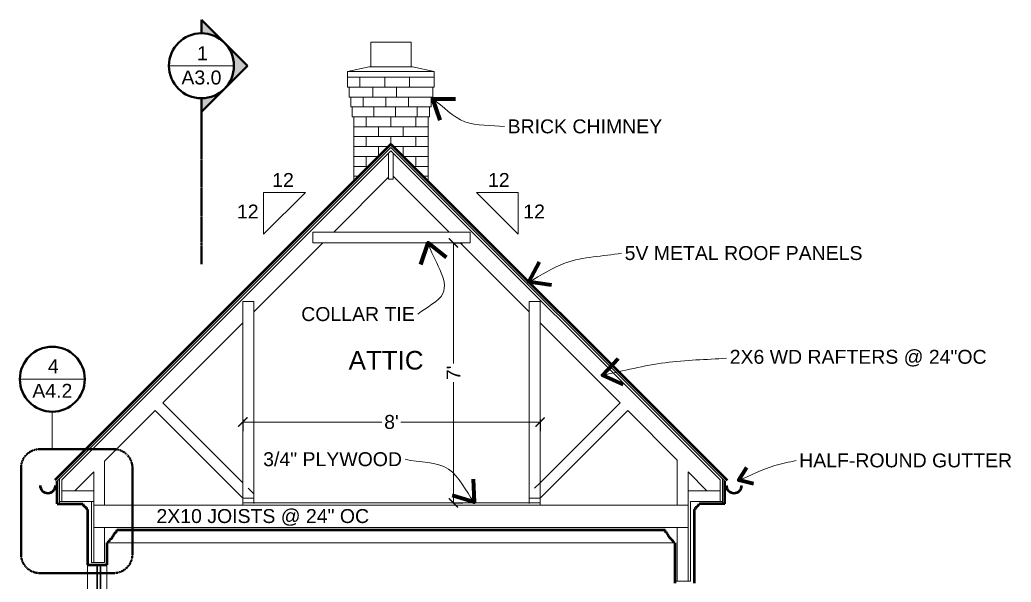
# Model space of a CAD drawing. Header units: inches. Extents: x -54 to 15382, y 469 to 41738.
# Drawn here: x 3576.1 to 3896.4, y 4580.8 to 4762.5 of the extents above; entities that cross this region are included whole.
import ezdxf

# ---------------------------------------------------------------- set-up
doc = ezdxf.new("R2010")
doc.units = ezdxf.units.IN
doc.header["$MEASUREMENT"] = 0
doc.linetypes.add('CENTER', pattern=[2, 1.25, -0.25, 0.25, -0.25])
doc.linetypes.add('DASHED2', pattern=[0.375, 0.25, -0.125])
doc.layers.get('0').update_dxf_attribs({"lineweight": 9})
for name, color, linetype, lineweight in [('1', 7, 'Continuous', 9), ('2', 7, 'Continuous', 18), ('3', 7, 'Continuous', 30), ('5', 7, 'Continuous', 50), ('A-DIMSx', 7, 'Continuous', 9), ('A-LINK', 7, 'Continuous', 40), ('A-TEXTx', 7, 'Continuous', 18)]:
    doc.layers.add(name, color=color, linetype=linetype, lineweight=lineweight)
doc.styles.get("Standard").update_dxf_attribs({"font": 'arial.ttf'})
doc.dimstyles.get("Standard").update_dxf_attribs({"dimtxt": 3, "dimasz": 2, "dimexe": 0.03125, "dimexo": 0.0625, "dimgap": 0.03125, "dimtad": 0, "dimtoh": 1, "dimdec": 4, "dimlfac": 0.99985, "dimzin": 0, "dimdsep": 46, "dimlunit": 4, "dimtxsty": 'Standard', "dimblk": 'ARCHTICK', "dimblk1": 'ARCHTICK', "dimblk2": 'ARCHTICK', "dimcen": 0.09, "dimclrt": 256, "dimadec": 0, "dimazin": 0, "dimtfac": 1, "dimtdec": 4, "dimtofl": 0, "dimtmove": 0, "dimatfit": 3, "dimfxl": 1, "dimtolj": 1, "dimtzin": 0, "dimarcsym": 0})

# ---------------------------------------------------------------- blocks, each defined once
blk = doc.blocks.new('truss 1b')
at = {"layer": '1'}
for p, q in [((1920.52, 470.15), (1814.15, 363.78)), ((2026.89, 363.78), (1920.52, 470.15)), ((1919.77, 461.62), (1902.02, 443.87)), ((1921.27, 461.96), (1939.36, 443.87)), ((1898.52, 440.37), (1876.19, 418.04)), ((1942.86, 440.37), (1965.19, 418.04)), ((1876.19, 356.12), (1876.19, 418.04)), ((1965.19, 356.12), (1965.19, 418.04)), ((1872.69, 414.54), (1846.83, 388.68)), ((1872.69, 356.12), (1872.69, 414.54)), ((1968.69, 356.12), (1968.69, 414.54)), ((1968.69, 414.54), (1994.55, 388.68)), ((1844.36, 386.21), (1828.02, 369.87)), ((1997.02, 386.21), (2013.02, 370.21)), ((1828.02, 355.62), (1828.02, 369.87)), ((2013.02, 355.62), (2013.02, 370.21)), ((1824.52, 366.37), (1818.43, 360.28)), ((1824.52, 366.37), (1824.52, 360.28)), ((2016.52, 366.37), (2016.52, 356.78)), ((2016.52, 366.37), (2022.61, 360.28)), ((1814.15, 360.28), (1814.15, 363.79)), ((2026.89, 360.28), (2026.89, 363.79)), ((1818.43, 360.28), (1814.15, 360.28)), ((1814.15, 360.28), (1824.52, 360.28)), ((1824.52, 360.28), (1824.52, 356.78)), ((2016.52, 360.28), (2026.89, 360.28)), ((2022.61, 360.28), (2026.89, 360.28)), ((1823.77, 356.78), (1824.52, 356.78)), ((2016.52, 356.78), (2016.52, 348.37)), ((1824.52, 348.37), (2016.52, 348.37))]:
    blk.add_line(p, q, dxfattribs=at)
at = {"layer": '1', "ltscale": 0.25}
for p, q in [((1919.77, 460.9), (1919.77, 469.4)), ((1921.27, 460.9), (1921.27, 469.4)), ((1921.27, 460.9), (1919.77, 460.9)), ((1902.02, 443.87), (1895.24, 443.87)), ((1895.24, 443.87), (1895.24, 440.37)), ((1942.77, 443.87), (1902.02, 443.87)), ((1939.36, 443.87), (1946.14, 443.87)), ((1946.14, 443.87), (1946.14, 440.37)), ((1898.52, 440.37), (1895.24, 440.37)), ((1942.86, 440.37), (1898.52, 440.37)), ((1942.86, 440.37), (1946.14, 440.37)), ((1872.69, 414.54), (1872.69, 421.43)), ((1872.69, 421.43), (1876.19, 421.43)), ((1876.19, 418.04), (1876.19, 421.43)), ((1968.69, 421.43), (1965.19, 421.43)), ((1965.19, 418.04), (1965.19, 421.43)), ((1968.69, 414.54), (1968.69, 421.43)), ((1872.69, 362.82), (1846.83, 388.68)), ((1968.69, 362.82), (1994.55, 388.68)), ((1872.69, 357.87), (1844.36, 386.21)), ((1968.69, 357.87), (1997.02, 386.21)), ((1966.94, 361.07), (1968.69, 362.82)), ((1876.19, 359.32), (1874.44, 361.07)), ((2016.52, 355.62), (1824.52, 355.62)), ((1968.69, 356.37), (1872.69, 356.37)), ((1872.69, 356.37), (1872.69, 355.62)), ((1968.69, 355.62), (1968.69, 356.37))]:
    blk.add_line(p, q, dxfattribs=at)
for points in [[(1872.69, 356.37), (1872.69, 357.87), (1876.19, 357.87), (1876.19, 356.37), (1872.69, 356.37)], [(1965.19, 356.37), (1965.19, 357.87), (1968.69, 357.87), (1968.69, 356.37), (1965.19, 356.37)]]:
    blk.add_lwpolyline(points, dxfattribs=at)
blk = doc.blocks.new('Section Callout')
at = {"layer": 'A-LINK', "ltscale": 0.1}
h = blk.add_hatch(color=256, dxfattribs=at)
h.paths.add_polyline_path([(1891.06, 7392.5), (1883.64, 7385.08), (1891.06, 7377.65, -0.198912), (1887.98, 7385.08, -0.198912)])
h.paths.add_polyline_path([(1898.48, 7399.92), (1891.06, 7392.5, -0.198912), (1898.48, 7395.58)])
h.paths.add_polyline_path([(1891.06, 7377.65), (1898.48, 7370.23), (1898.48, 7374.58, -0.198912)])
for p, q in [((1883.64, 7385.08), (1898.48, 7399.92)), ((1898.48, 7399.92), (1898.48, 7395.58)), ((1883.64, 7385.08), (1898.48, 7370.23)), ((1898.48, 7374.58), (1898.48, 7370.23)), ((1898.48, 7370.23), (1898.48, 7355.49))]:
    blk.add_line(p, q, dxfattribs=at)
blk.add_circle((1898.48, 7385.08), 10.5, dxfattribs=at)
blk = doc.blocks.new('_ArchTick')
at = {"color": 0, "linetype": 'ByBlock', "lineweight": 0, "const_width": 0.15}
blk.add_lwpolyline([(-0.5, -0.5), (0.5, 0.5)], dxfattribs=at)
blk = doc.blocks.new('*D512')
at = {"layer": 'A-DIMSx', "color": 0, "lineweight": -2, "ltscale": 0.1}
for p, q in [((3648.17, 4633.39), (3648.17, 4629.54)), ((3744.17, 4633.39), (3744.17, 4629.54))]:
    blk.add_line(p, q, dxfattribs=at)
at = {"layer": 'A-DIMSx', "color": 0, "lineweight": 5, "ltscale": 0.1}
for p, q in [((3648.17, 4632.54), (3693.11, 4632.54)), ((3744.17, 4632.54), (3699.23, 4632.54))]:
    blk.add_line(p, q, dxfattribs=at)
at = {"layer": 'A-DIMSx', "color": 0, "lineweight": 5, "xscale": 3, "yscale": 3, "zscale": 3, "rotation": 180}
blk.add_blockref('_ArchTick', (3648.17, 4632.54), dxfattribs=at)
at = {"layer": 'A-DIMSx', "color": 0, "lineweight": 5, "xscale": 3, "yscale": 3, "zscale": 3}
blk.add_blockref('_ArchTick', (3744.17, 4632.54), dxfattribs=at)
at = {"layer": 'A-DIMSx', "ltscale": 0.25, "insert": (3696.17, 4632.54), "char_height": 4.5, "attachment_point": 5}
blk.add_mtext("\\A1;8'", dxfattribs=at)
blk = doc.blocks.new('*D513')
at = {"layer": 'A-DIMSx', "color": 0, "lineweight": -2, "ltscale": 0.1}
for p, q in [((3715.97, 4690.43), (3719.21, 4690.43)), ((3715.97, 4606.43), (3719.21, 4606.43))]:
    blk.add_line(p, q, dxfattribs=at)
at = {"layer": 'A-DIMSx', "color": 0, "lineweight": 5, "ltscale": 0.1}
for p, q in [((3716.21, 4690.43), (3716.21, 4651.49)), ((3716.21, 4606.43), (3716.21, 4645.38))]:
    blk.add_line(p, q, dxfattribs=at)
at = {"layer": 'A-DIMSx', "color": 0, "lineweight": 5, "xscale": 3, "yscale": 3, "zscale": 3}
for p, rotation in [((3716.21, 4690.43), 90), ((3716.21, 4606.43), 270)]:
    blk.add_blockref('_ArchTick', p, dxfattribs=dict(at, rotation=rotation))
at = {"layer": 'A-DIMSx', "ltscale": 0.25, "insert": (3716.21, 4648.43), "char_height": 4.5, "attachment_point": 5, "rotation": 90}
blk.add_mtext("\\A1;7'", dxfattribs=at)
blk = doc.blocks.new('Detail Callout')
at = {"layer": '2', "ltscale": 0.1}
blk.add_line((240.24, 5822.29), (219.24, 5822.29), dxfattribs=at)
at = {"layer": 'A-LINK', "ltscale": 0.1}
blk.add_circle((229.74, 5822.29), 10.5, dxfattribs=at)

msp = doc.modelspace()

# ---------------------------------------------------------------- linework, layer by layer
at = {"layer": '1'}
for p, q in [((3682.0000873, 4745.7797786), (3710.0000873, 4745.7797786)), ((3682.0000873, 4743.9449594), (3710.0000873, 4743.9449594)), ((3686.0000873, 4740.7449594), (3686.0000873, 4743.9449594)), ((3694.0000873, 4740.7449594), (3694.0000873, 4743.9449594)), ((3702.0000873, 4740.7449594), (3702.0000873, 4743.9449594)), ((3710.0000873, 4740.7449594), (3682.0000873, 4740.7449594)), ((3690.1667539, 4737.5449594), (3690.1667539, 4740.7449594)), ((3697.8334206, 4737.5449594), (3697.8334206, 4740.7449594)), ((3709.5000873, 4737.5449594), (3682.5000873, 4737.5449594)), ((3687.0000873, 4734.3449594), (3687.0000873, 4737.5449594)), ((3694.3334206, 4734.3449594), (3694.3334206, 4737.5449594)), ((3701.6667539, 4734.3449594), (3701.6667539, 4737.5449594)), ((3683.0000873, 4734.3449594), (3709.0000873, 4734.3449594)), ((3690.5000873, 4731.1449594), (3690.5000873, 4734.3449594)), ((3697.5000873, 4731.1449594), (3697.5000873, 4734.3449594)), ((3704.5000873, 4731.1449594), (3704.5000873, 4734.3449594)), ((3708.5000873, 4731.1449594), (3683.5000873, 4731.1449594)), ((3688.0000873, 4727.9449594), (3688.0000873, 4731.1449594)), ((3696.0000873, 4727.9449594), (3696.0000873, 4731.1449594)), ((3704.0000873, 4727.9449594), (3704.0000873, 4731.1449594)), ((3708.0000873, 4727.9449594), (3684.0000873, 4727.9449594)), ((3692.0000873, 4724.7449594), (3692.0000873, 4727.9449594)), ((3700.0000873, 4724.7449594), (3700.0000873, 4727.9449594)), ((3684.0000873, 4724.7449594), (3708.0000873, 4724.7449594)), ((3688.0000873, 4721.5449594), (3688.0000873, 4724.7449594)), ((3696.0000873, 4722.3337945), (3696.0000873, 4724.7449594)), ((3704.0000873, 4721.5449594), (3704.0000873, 4724.7449594)), ((3696.0000697, 4721.2731343), (3588.1278931, 4613.4009577)), ((3695.2112526, 4721.5449594), (3684.0000873, 4721.5449594)), ((3692.0000873, 4718.3449594), (3692.0000873, 4721.5449594)), ((3696.0000873, 4721.2731343), (3803.8722638, 4613.4009577)), ((3708.0000873, 4721.5449594), (3696.7889223, 4721.5449594)), ((3700.0000873, 4718.3449594), (3700.0000873, 4721.5449594)), ((3684.0000873, 4718.3449594), (3692.0112526, 4718.3449594)), ((3688.0000873, 4715.1449594), (3688.0000873, 4718.3449594)), ((3699.9889223, 4718.3449594), (3708.0000873, 4718.3449594)), ((3704.0000873, 4715.1449594), (3704.0000873, 4718.3449594)), ((3688.8112526, 4715.1449594), (3684.0000873, 4715.1449594)), ((3708.0000873, 4715.1449594), (3703.1889223, 4715.1449594)), ((3684.0000873, 4711.9449594), (3685.6112526, 4711.9449594)), ((3706.3889223, 4711.9449594), (3708.0000873, 4711.9449594)), ((3588.8778965, 4614.1509612), (3588.8778931, 4606.8402974)), ((3803.1222428, 4614.1509612), (3803.1222462, 4606.8402974)), ((3589.6278931, 4610.3402927), (3589.6278931, 4606.8402974)), ((3802.3722462, 4610.3402927), (3802.3722462, 4606.8402974)), ((3588.8778931, 4606.8402974), (3588.8778924, 4606.0902974)), ((3599.2500785, 4606.8402974), (3588.8778931, 4606.8402974)), ((3599.2500785, 4587.1843083), (3599.2500785, 4606.8402974)), ((3600.0000785, 4587.1843083), (3600.0000785, 4606.8402974)), ((3792.0000609, 4581.1843083), (3792.0000785, 4606.8402974)), ((3792.7500609, 4606.8402974), (3803.1222462, 4606.8402974)), ((3792.7500609, 4581.1843083), (3792.7500609, 4606.8402974)), ((3803.1222462, 4606.8402974), (3803.1222469, 4606.0902974)), ((3600.0000785, 4598.4343083), (3792.0000785, 4598.4343083)), ((3603.5000785, 4598.4343083), (3603.5000785, 4587.1843083)), ((3788.5000609, 4598.4343083), (3788.5000609, 4581.1843083)), ((3599.2500785, 4587.1843083), (3603.5000785, 4587.1843083)), ((3792.7500609, 4581.1843083), (3787.7500609, 4581.1843083))]:
    msp.add_line(p, q, dxfattribs=at)
at = {"layer": '1', "ltscale": 0.25}
msp.add_line((3604.6215963, 4593.5132422), (3787.378543, 4593.5132422), dxfattribs=at)
at = {"layer": '2'}
for p, q in [((3689.5000873, 4747.2797786), (3689.5000873, 4755.3165819)), ((3689.5000873, 4755.3165819), (3702.5000873, 4755.3165819)), ((3702.5000873, 4747.2797786), (3702.5000873, 4755.3165819)), ((3689.0000873, 4747.2797786), (3682.0000873, 4745.7797786)), ((3689.5000873, 4747.2797786), (3689.0000873, 4747.2797786)), ((3703.0000873, 4747.2797786), (3689.0000873, 4747.2797786)), ((3703.0000873, 4747.2797786), (3702.5000873, 4747.2797786)), ((3703.0000873, 4747.2797786), (3710.0000873, 4745.7797786)), ((3682.0000873, 4740.7449594), (3682.0000873, 4745.7797786)), ((3710.0000873, 4740.7449594), (3710.0000873, 4745.7797786)), ((3682.5000873, 4740.7449594), (3682.0000873, 4740.7449594)), ((3682.5000873, 4737.5449594), (3682.5000873, 4740.7449594)), ((3709.5000873, 4737.5449594), (3709.5000873, 4740.7449594)), ((3710.0000873, 4740.7449594), (3709.5000873, 4740.7449594)), ((3683.0000873, 4737.5449594), (3682.5000873, 4737.5449594)), ((3683.0000873, 4734.3449594), (3683.0000873, 4737.5449594)), ((3709.0000873, 4734.3449594), (3709.0000873, 4737.5449594)), ((3709.5000873, 4737.5449594), (3709.0000873, 4737.5449594)), ((3683.0000873, 4734.3449594), (3683.5000873, 4734.3449594)), ((3683.5000873, 4731.1449594), (3683.5000873, 4734.3449594)), ((3708.5000873, 4731.1449594), (3708.5000873, 4734.3449594)), ((3708.5000873, 4734.3449594), (3709.0000873, 4734.3449594)), ((3684.0000873, 4731.1449594), (3683.5000873, 4731.1449594)), ((3684.0000873, 4710.333794), (3684.0000873, 4731.1449594)), ((3708.0000873, 4710.3337945), (3708.0000873, 4731.1449594)), ((3708.5000873, 4731.1449594), (3708.0000873, 4731.1449594)), ((3598.0000785, 4586.4343083), (3598.0000785, 4527.9343083)), ((3604.2500785, 4586.4343083), (3604.2500785, 4527.9343083))]:
    msp.add_line(p, q, dxfattribs=at)
at = {"layer": '2', "ltscale": 0.1}
for p, q in [((3624.2651829, 4747.6305594), (3645.265183, 4747.6305594)), ((3586.5886052, 4635.8825819), (3586.5886052, 4623.7763546))]:
    msp.add_line(p, q, dxfattribs=at)
at = {"layer": '3'}
for p, q in [((3601.1250785, 4527.9343083), (3601.1250785, 4586.4343083)), ((3602.1250785, 4527.9343083), (3602.1250785, 4586.4343083))]:
    msp.add_line(p, q, dxfattribs=at)
at = {"layer": '5'}
for p, q in [((3696.0000697, 4722.3337945), (3587.3778931, 4613.7116179)), ((3696.0000873, 4722.3337945), (3804.6222638, 4613.7116179)), ((3588.1278924, 4606.0902974), (3588.1278931, 4613.4009577)), ((3803.8722469, 4606.0902974), (3803.8722462, 4613.4009577)), ((3588.1278924, 4606.0902974), (3596.4473567, 4606.0902974)), ((3597.1813601, 4605.0627468), (3597.1813601, 4605.3127468)), ((3597.7500785, 4604.3127468), (3598.0000785, 4604.3127468)), ((3598.0000785, 4604.3127468), (3598.0000785, 4586.4343083)), ((3794.2500609, 4604.3127468), (3794.0000609, 4604.3127468)), ((3794.0000609, 4604.3127468), (3794.0000609, 4580.4343083)), ((3794.8187792, 4605.0627468), (3794.8187792, 4605.3127468)), ((3803.8722469, 4606.0902974), (3795.5527826, 4606.0902974)), ((3607.438292, 4597.6843083), (3784.5618473, 4597.6843083)), ((3604.2500785, 4593.5132422), (3604.2500785, 4586.4343083)), ((3787.7500609, 4593.5132422), (3787.7500609, 4580.4343083)), ((3598.0000785, 4586.4343083), (3604.2500785, 4586.4343083))]:
    msp.add_line(p, q, dxfattribs=at)
at = {"layer": '5', "color": 7, "linetype": 'Continuous'}
for p, q in [((3607.3853372, 4597.1285186), (3607.438292, 4597.6843083)), ((3784.6148022, 4597.1285186), (3784.5618473, 4597.6843083)), ((3604.2500785, 4593.5132422), (3604.6215963, 4593.5132422)), ((3605.2568528, 4594.342121), (3605.2568528, 4594.6150609)), ((3786.7432865, 4594.342121), (3786.7432865, 4594.6150609)), ((3787.7500609, 4593.5132422), (3787.378543, 4593.5132422))]:
    msp.add_line(p, q, dxfattribs=at)
at = {"layer": '5'}
for centre, radius, start, end in [((3585.127893, 4612.0902974), 2.5, 180, 0), ((3806.8722463, 4612.0902974), 2.5, 180, 0), ((3597.2828371, 4606.1437634), 0.8371895, 183.661608189, 263.037973001), ((3597.0115544, 4604.3433576), 0.7391582, 357.626528565, 76.718910009), ((3794.9885849, 4604.3433576), 0.7391582, 103.281089991, 182.373471435), ((3794.7173022, 4606.1437634), 0.8371895, 276.962026999, 356.338391811)]:
    msp.add_arc(centre, radius, start, end, dxfattribs=at)
at = {"layer": '5', "color": 7, "linetype": 'Continuous'}
for points, knots in [([(3605.2568528, 4594.6150609), (3605.3855788, 4594.6976612), (3605.5176929, 4594.7851562), (3605.7068436, 4594.9438246), (3605.8841235, 4595.1456216), (3606.0357697, 4595.3756949), (3606.1903918, 4595.6192681), (3606.3437009, 4595.8773354), (3606.4909017, 4596.1334894), (3606.6233529, 4596.3750861), (3606.7499431, 4596.5821139), (3606.8822211, 4596.7519008), (3607.0267537, 4596.8912352), (3607.1853366, 4597.008223), (3607.2983181, 4597.0769515), (3607.3853372, 4597.1285186)], [0.02252924258, 0.02252924258, 0.02252924258, 0.02252924258, 0.0848948356, 0.16525381449, 0.24407818869, 0.32590546439, 0.41317453746, 0.50401511078, 0.5962486035, 0.67928693936, 0.75221584643, 0.81459891015, 0.872600463, 0.93247186799, 0.99170471556, 0.99170471556, 0.99170471556, 0.99170471556]), ([(3786.7432865, 4594.6150609), (3786.6145605, 4594.6976612), (3786.4824465, 4594.7851562), (3786.2932957, 4594.9438246), (3786.1160158, 4595.1456216), (3785.9643696, 4595.3756949), (3785.8097476, 4595.6192681), (3785.6564384, 4595.8773354), (3785.5092377, 4596.1334894), (3785.3767864, 4596.3750861), (3785.2501963, 4596.5821139), (3785.1179183, 4596.7519008), (3784.9733857, 4596.8912352), (3784.8148027, 4597.008223), (3784.7018212, 4597.0769515), (3784.6148022, 4597.1285186)], [0.02252924258, 0.02252924258, 0.02252924258, 0.02252924258, 0.0848948356, 0.16525381449, 0.24407818869, 0.32590546439, 0.41317453746, 0.50401511078, 0.5962486035, 0.67928693936, 0.75221584643, 0.81459891015, 0.872600463, 0.93247186799, 0.99170471556, 0.99170471556, 0.99170471556, 0.99170471556]), ([(3604.6215963, 4593.5132422), (3604.6367888, 4593.6330524), (3604.6552271, 4593.7547429), (3604.7238347, 4593.9306785), (3604.8280811, 4594.0809329), (3604.9529939, 4594.1936738), (3605.0718813, 4594.2678987), (3605.1535518, 4594.3022637), (3605.2568528, 4594.342121)], [0.04595771603, 0.04595771603, 0.04595771603, 0.04595771603, 0.20058811132, 0.3838219169, 0.55899294445, 0.69798130682, 0.84352384316, 0.94144460866, 0.94144460866, 0.94144460866, 0.94144460866]), ([(3787.378543, 4593.5132422), (3787.3633505, 4593.6330524), (3787.3449123, 4593.7547429), (3787.2763046, 4593.9306785), (3787.1720582, 4594.0809329), (3787.0471455, 4594.1936738), (3786.9282581, 4594.2678987), (3786.8465875, 4594.3022637), (3786.7432865, 4594.342121)], [0.04595771603, 0.04595771603, 0.04595771603, 0.04595771603, 0.20058811132, 0.3838219169, 0.55899294445, 0.69798130682, 0.84352384316, 0.94144460866, 0.94144460866, 0.94144460866, 0.94144460866])]:
    msp.add_open_spline(points, degree=3, knots=knots, dxfattribs=at)
at = {"layer": 'A-DIMSx', "ltscale": 0.1}
for p, q in [((3668.3761075, 4706.7279413), (3654.8761075, 4706.7279413)), ((3654.8761075, 4693.2279413), (3654.8761075, 4706.7279413)), ((3654.8761075, 4693.2279413), (3668.3761075, 4706.7279413)), ((3723.6240495, 4706.7279413), (3737.1240495, 4706.7279413)), ((3737.1240495, 4693.2279413), (3723.6240495, 4706.7279413)), ((3737.1240495, 4693.2279413), (3737.1240495, 4706.7279413))]:
    msp.add_line(p, q, dxfattribs=at)
at = {"layer": 'A-LINK', "linetype": 'CENTER', "ltscale": 0.15}
msp.add_line((3634.7651829, 4683.4923327), (3634.7651829, 4734.9026374), dxfattribs=at)
at = {"layer": 'A-LINK', "linetype": 'DASHED2', "ltscale": 0.5, "flags": 128}
msp.add_lwpolyline([(3576.4839958, 4617.7763546), (3576.4839958, 4589.7472695, 0.4142135624), (3582.4839958, 4583.7472695), (3606.4557669, 4583.7472695, 0.4142135624), (3612.4557669, 4589.7472695), (3612.4557669, 4617.7763546, 0.4142135624), (3606.4557669, 4623.7763546), (3582.4839958, 4623.7763546, 0.4142135624)], format="xyb", close=True, dxfattribs=at)

# ---------------------------------------------------------------- block references
at = {"ltscale": 0.1, "xscale": -1}
msp.add_blockref('Section Callout', (5533.2501338, -2637.4450243), dxfattribs=at)
at = {"layer": '2', "ltscale": 0.25}
msp.add_blockref('Detail Callout', (3356.8509493, -1175.9088193), dxfattribs=at)
at = {"layer": '3'}
msp.add_blockref('truss 1b', (1775.4791194, 4250.0607157), dxfattribs=at)

# ---------------------------------------------------------------- texts
at = {"layer": 'A-LINK', "ltscale": 0.1, "attachment_point": 5}
for s, insert, char_height, width in [('{1}', (3635.075326, 4751.6739104), 4.5, 9.771161836), ('{\\H0.75x;A3.0}', (3634.7694407, 4743.8205952), 6, 9.85131083), ('{4}', (3586.8987484, 4650.576133), 4.5, 9.771161836), ('{\\H0.75x;A4.2}', (3586.592863, 4642.6285158), 6, 9.85131083)]:
    msp.add_mtext(s, dxfattribs=dict(at, insert=insert, char_height=char_height, width=width))
at = {"layer": 'A-TEXTx', "ltscale": 0.25, "char_height": 4.5}
for s, insert, attachment_point in [('{BRICK CHIMNEY}', (3733.70175, 4728.0301619), 4), ('{5V METAL ROOF PANELS}', (3771.5176244, 4687.1009657), 4), ('{COLLAR TIE}', (3703.6927843, 4667.3920761), 6), ('{2X6 WD RAFTERS @ 24"OC}', (3805.4587499, 4653.1598402), 4), ('{3/4" PLYWOOD}', (3699.5659693, 4620.5073408), 6), ('{HALF-ROUND GUTTER}', (3827.913511, 4620.1229408), 4), ('{2X10 JOISTS @ 24" OC}', (3620.2353372, 4601.7170618), 4)]:
    msp.add_mtext(s, dxfattribs=dict(at, insert=insert, attachment_point=attachment_point))
at = {"layer": 'A-TEXTx', "ltscale": 0.5}
for s, insert, char_height, width, attachment_point in [('{\\fArial Unicode MS|b0|i0|c0|p0;12}', (3664.6314083, 4708.4876547), 4.5, 7.734539628, 9), ('{\\fArial Unicode MS|b0|i0|c0|p0;12}', (3727.3687487, 4708.4876547), 4.5, 7.734539628, 7), ('{\\fArial Unicode MS|b0|i0|c0|p0;12}', (3653.2399958, 4698.3041379), 4.5, 7.734539628, 9), ('{\\fArial Unicode MS|b0|i0|c0|p0;12}', (3738.7601612, 4698.3041379), 4.5, 7.734539628, 7), ('{ATTIC}', (3682.3312509, 4655.500884), 6, 73.076179956, 1)]:
    msp.add_mtext(s, dxfattribs=dict(at, insert=insert, char_height=char_height, width=width, attachment_point=attachment_point))

# ---------------------------------------------------------------- dimensions: what is measured, and where the dimension line sits
at = {"layer": 'A-DIMSx', "ltscale": 0.1}
dim = msp.add_linear_dim(base=(3716.209111, 4606.4343083), p1=(3713.9651575, 4690.4343083), p2=(3713.9651575, 4606.4343083), angle=90, dimstyle='Standard', override={"dimtxt": 4.5, "dimasz": 3, "dimexe": 3, "dimexo": 2, "dimgap": 1, "dimlfac": -47.9928, "dimlwd": 5}, dxfattribs=at)
dim.commit()
dim.dimension.update_dxf_attribs({"geometry": '*D513', "text_midpoint": (3716.209111, 4648.4343083)})
dim = msp.add_linear_dim(base=(3648.1683436, 4632.539524), p1=(3744.1683436, 4635.3934409), p2=(3648.1683436, 4635.3934409), dimstyle='Standard', override={"dimtxt": 4.5, "dimasz": 3, "dimexe": 3, "dimexo": 2, "dimgap": 1, "dimlfac": -47.9928, "dimlwd": 5}, dxfattribs=at)
dim.commit()
dim.dimension.update_dxf_attribs({"geometry": '*D512', "text_midpoint": (3696.1683436, 4632.539524)})

# ---------------------------------------------------------------- leaders
at = {"layer": 'A-TEXTx', "path_type": 1, "annotation_type": 0, "has_hookline": 1}
for points, override, hookline_direction, text_width in [([(3709.5000873, 4736.9844406), (3719.8508787, 4729.5369275), (3732.70175, 4728.0301619)], {"dimasz": 6, "dimgap": 1, "dimldrblk": 'Open90', "dimlwd": 65535}, 0, 49.4079127), ([(3708.0598378, 4690.3828378), (3712.7884526, 4674.0824259), (3704.6927843, 4667.3920761)], {"dimasz": 6, "dimgap": 1, "dimldrblk": 'Open90', "dimlwd": 65535}, 1, 36.0306958), ([(3740.5584928, 4677.8342087), (3752.4238471, 4683.929063), (3770.5176244, 4687.1009657)], {"dimasz": 6, "dimgap": 1, "dimldrblk": 'Open90', "dimlwd": 65535}, 0, 76.2667121), ([(3764.3513805, 4647.6918711), (3784.6386021, 4651.714308), (3804.4587499, 4653.1598402)], {"dimasz": 6, "dimgap": 1, "dimldrblk": 'Open90', "dimlwd": 65535}, 0, 82.5869714), ([(3722.8766963, 4606.7018092), (3714.5850994, 4617.3373278), (3700.5659693, 4620.5073408)], {"dimasz": 6, "dimgap": 1, "dimldrblk": 'Open90', "dimlwd": 65535}, 1, 44.2847885), ([(3808.4235027, 4613.716731), (3820.021493, 4618.4732471), (3826.913511, 4620.1229408)], {"dimasz": 4, "dimgap": 1, "dimldrblk": 'Open90', "dimlwd": 65535}, 0, 68.2489768)]:
    msp.add_leader(points, dimstyle='Standard', override=override, dxfattribs=dict(at, hookline_direction=hookline_direction, text_width=text_width))

doc.saveas('drawing.dxf')
